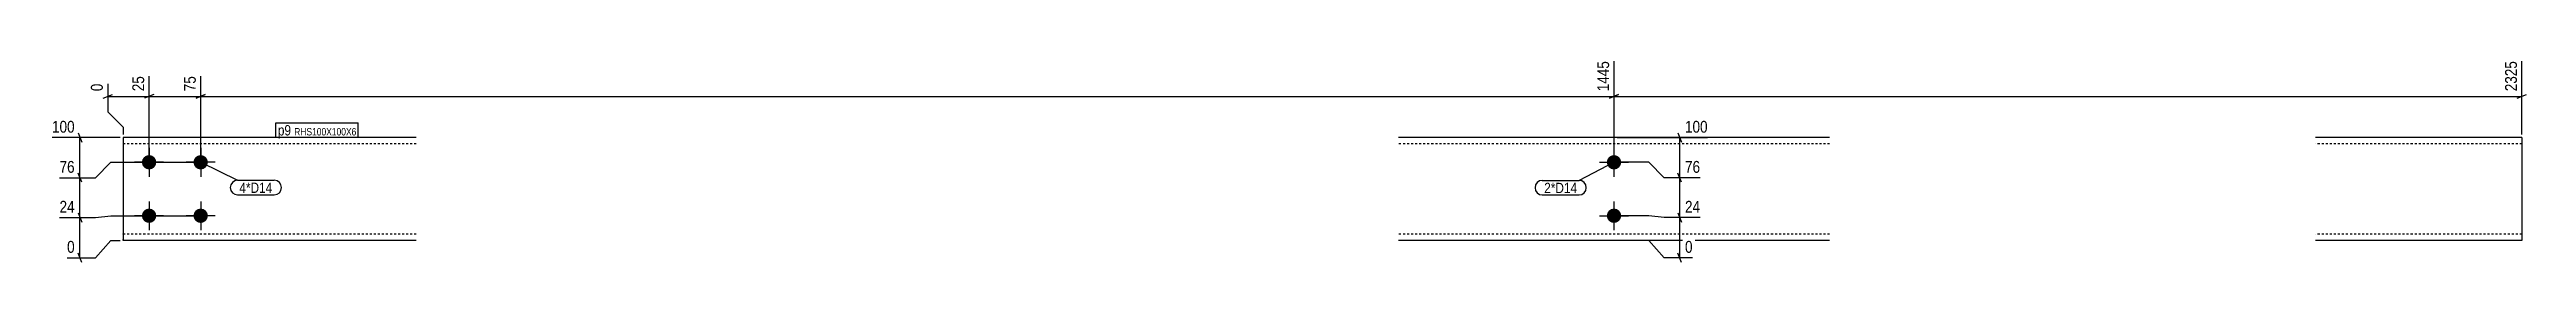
# Model space of a CAD drawing. Header units: millimetres. Extents: x 7 to 10683, y 9 to 207.
# Drawn here: x 7 to 2408, y 9 to 207 of the extents above.
import ezdxf

# ---------------------------------------------------------------- set-up
doc = ezdxf.new("R2010")
doc.units = ezdxf.units.MM
doc.linetypes.add('DXK_LINE_DOT2', pattern=[3.9198, 1.9599, -1.9599])
for name, color, linetype in [('MÅLSÆTNING', 7, 'Continuous'), ('STÅL', 7, 'Continuous'), ('TEKST', 7, 'Continuous')]:
    doc.layers.add(name, color=color, linetype=linetype)
doc.styles.add('Arial Narrow', font='ARIALN.TTF', dxfattribs={"height": 0.2})

msp = doc.modelspace()

# ---------------------------------------------------------------- hatches: boundary and pattern name
at = {"layer": 'STÅL', "linetype": 'Continuous'}
for points in [[(103.1, 99.3, -1), (103.1, 113.3, -1)], [(153.1, 99.3, -1), (153.1, 113.3, -1)], [(1523.1, 113.3, -1), (1523.1, 99.3, -1)], [(103.1, 47.3, -1), (103.1, 61.3, -1)], [(153.1, 47.3, -1), (153.1, 61.3, -1)], [(1523.1, 61.3, -1), (1523.1, 47.3, -1)]]:
    msp.add_hatch(color=3, dxfattribs=at).paths.add_polyline_path(points)

# ---------------------------------------------------------------- linework, layer by layer
at = {"layer": 'MÅLSÆTNING', "color": 7, "linetype": 'Continuous'}
for p, q in [((1523.1, 109.3), (1523.1, 204.7)), ((1523.1, 109.3), (1523.1, 204.7)), ((2403.1, 133.3), (2403.1, 204.7)), ((58.5, 168.5), (67.5, 172.1)), ((63, 182.7), (63, 155.3)), ((63, 170.3), (103.1, 170.3)), ((107.6, 172.1), (98.6, 168.5)), ((107.6, 172.1), (98.6, 168.5)), ((103.1, 109.3), (103.1, 190)), ((103.1, 109.3), (103.1, 190)), ((103.1, 170.3), (153.1, 170.3)), ((157.6, 172.1), (148.6, 168.5)), ((148.6, 168.5), (157.6, 172.1)), ((153.1, 109.3), (153.1, 190)), ((153.1, 109.3), (153.1, 190)), ((153.1, 170.3), (1523.1, 170.3)), ((1527.6, 172.1), (1518.6, 168.5)), ((1518.6, 168.5), (1527.6, 172.1)), ((1523.1, 170.3), (2403.1, 170.3)), ((2398.6, 168.5), (2407.6, 172.1)), ((63, 155.3), (78, 140.3)), ((75, 130.3), (9, 130.3)), ((34.2, 134.8), (37.8, 125.8)), ((36, 91.3), (36, 130.3)), ((78, 140.3), (78, 133.3)), ((1526.1, 130.3), (1613.8, 130.3)), ((1585, 134.8), (1588.6, 125.8)), ((1586.8, 91.3), (1586.8, 130.3)), ((51, 91.3), (66, 106.3)), ((51, 91.3), (66, 106.3)), ((66, 106.3), (150.1, 106.3)), ((66, 106.3), (150.1, 106.3)), ((1556.8, 106.3), (1526.1, 106.3)), ((1556.8, 106.3), (1526.1, 106.3)), ((1571.8, 91.3), (1556.8, 106.3)), ((1571.8, 91.3), (1556.8, 106.3)), ((16.3, 91.3), (51, 91.3)), ((16.3, 91.3), (51, 91.3)), ((37.8, 86.8), (34.2, 95.8)), ((37.8, 86.8), (34.2, 95.8)), ((36, 52.5), (36, 91.3)), ((1606.5, 91.3), (1571.8, 91.3)), ((1606.5, 91.3), (1571.8, 91.3)), ((1588.6, 86.8), (1585, 95.8)), ((1588.6, 86.8), (1585, 95.8)), ((1586.8, 52.5), (1586.8, 91.3)), ((16.3, 52.5), (51, 52.5)), ((16.3, 52.5), (51, 52.5)), ((34.2, 57), (37.8, 48)), ((34.2, 57), (37.8, 48)), ((36, 13.5), (36, 52.5)), ((51, 52.5), (66, 54.3)), ((51, 52.5), (66, 54.3)), ((66, 54.3), (150.1, 54.3)), ((66, 54.3), (150.1, 54.3)), ((1556.8, 54.3), (1526.1, 54.3)), ((1556.8, 54.3), (1526.1, 54.3)), ((1571.8, 52.5), (1556.8, 54.3)), ((1571.8, 52.5), (1556.8, 54.3)), ((1606.5, 52.5), (1571.8, 52.5)), ((1606.5, 52.5), (1571.8, 52.5)), ((1585, 57), (1588.6, 48)), ((1585, 57), (1588.6, 48)), ((1586.8, 13.5), (1586.8, 52.5)), ((51, 13.5), (66, 30.3)), ((66, 30.3), (75.1, 30.3)), ((1556.8, 30.3), (1526.1, 30.3)), ((1571.8, 13.5), (1556.8, 30.3)), ((23.6, 13.5), (51, 13.5)), ((37.8, 9), (34.2, 18)), ((1599.2, 13.5), (1571.8, 13.5)), ((1588.6, 9), (1585, 18))]:
    msp.add_line(p, q, dxfattribs=at)
at = {"layer": 'STÅL', "color": 2, "linetype": 'Continuous'}
for p, q in [((362.1, 130.3), (78, 130.3)), ((78, 130.3), (78.1, 31.2)), ((1732.1, 130.3), (1314.1, 130.3)), ((2403.1, 130.3), (2203.1, 130.3)), ((2403.1, 130.3), (2403.1, 30.3)), ((78.1, 30.3), (78.1, 31.2)), ((362.1, 30.3), (78.1, 30.3)), ((1732.1, 30.3), (1314.1, 30.3)), ((2403.1, 30.3), (2203.1, 30.3))]:
    msp.add_line(p, q, dxfattribs=at)
at = {"layer": 'STÅL', "color": 7, "linetype": 'DXK_LINE_DOT2'}
for p, q in [((362.1, 124.3), (78, 124.3)), ((1732.1, 124.3), (1314.1, 124.3)), ((2403.1, 124.3), (2203.1, 124.3)), ((78.1, 36.3), (78.1, 36.8)), ((362.1, 36.3), (78.1, 36.3)), ((1732.1, 36.3), (1314.1, 36.3)), ((2403.1, 36.3), (2203.1, 36.3)), ((2403.1, 36.3), (2403.1, 36.8))]:
    msp.add_line(p, q, dxfattribs=at)
at = {"layer": 'STÅL', "color": 3, "linetype": 'Continuous'}
for p, q in [((103.1, 120.3), (103.1, 92.3)), ((153.1, 120.3), (153.1, 92.3)), ((1523.1, 92.3), (1523.1, 120.3)), ((117.1, 106.3), (89.1, 106.3)), ((167.1, 106.3), (139.1, 106.3)), ((1509.1, 106.3), (1537.1, 106.3)), ((117.1, 54.3), (89.1, 54.3)), ((103.1, 68.3), (103.1, 40.3)), ((167.1, 54.3), (139.1, 54.3)), ((153.1, 68.3), (153.1, 40.3)), ((1509.1, 54.3), (1537.1, 54.3)), ((1523.1, 40.3), (1523.1, 68.3))]:
    msp.add_line(p, q, dxfattribs=at)

# ---------------------------------------------------------------- wipeouts: each hides what was drawn before it
at = {"color": 0}
for points in [[(222.6, 76.5), (222.6, 87), (190.6, 87), (190.6, 76.5)], [(1487.4, 76.3), (1487.4, 86.8), (1455.4, 86.8), (1455.4, 76.3)]]:
    msp.add_wipeout(points, dxfattribs=at).dxf.layer = 'TEKST'

# ---------------------------------------------------------------- next in the draw order: wipeouts: each hides what was drawn before it
at = {"color": 0, "linetype": 'Continuous'}
for points in [[(100.7, 192.4), (83.9, 192.4), (83.9, 173), (100.7, 173)], [(150.7, 192.4), (133.9, 192.4), (133.9, 173), (150.7, 173)], [(1520.7, 207), (1503.9, 207), (1503.9, 173), (1520.7, 173)], [(2400.7, 207), (2383.9, 207), (2383.9, 173), (2400.7, 173)], [(60.6, 185.1), (43.8, 185.1), (43.8, 173), (60.6, 173)], [(33.3, 132.7), (33.3, 149.5), (6.6, 149.5), (6.6, 132.7)], [(1616.2, 132.7), (1616.2, 149.5), (1589.5, 149.5), (1589.5, 132.7)], [(33.3, 93.7), (33.3, 110.5), (13.9, 110.5), (13.9, 93.7)], [(1608.9, 93.7), (1608.9, 110.5), (1589.5, 110.5), (1589.5, 93.7)], [(33.3, 54.9), (33.3, 71.7), (13.9, 71.7), (13.9, 54.9)], [(1608.9, 54.9), (1608.9, 71.7), (1589.5, 71.7), (1589.5, 54.9)], [(33.3, 15.9), (33.3, 32.7), (21.2, 32.7), (21.2, 15.9)], [(1601.6, 15.9), (1601.6, 32.7), (1589.5, 32.7), (1589.5, 15.9)]]:
    msp.add_wipeout(points, dxfattribs=at).dxf.layer = 'MÅLSÆTNING'
at = {"color": 0}
for points in [[(240.7, 132.4), (240.7, 142.9), (227.9, 142.9), (227.9, 132.4)], [(222.6, 76.5), (222.6, 87), (190.6, 87), (190.6, 76.5)], [(1487.4, 76.3), (1487.4, 86.8), (1455.4, 86.8), (1455.4, 76.3)]]:
    msp.add_wipeout(points, dxfattribs=at).dxf.layer = 'TEKST'

# ---------------------------------------------------------------- next in the draw order: linework, layer by layer
at = {"layer": 'TEKST', "color": 7, "linetype": 'Continuous'}
for p, q in [((153.1, 106.3), (188.8, 88.8)), ((1523.1, 106.3), (1489.2, 88.6)), ((188.8, 88.8), (224.4, 88.8)), ((188.8, 74.7), (224.4, 74.7)), ((1453.6, 88.6), (1489.2, 88.6)), ((1453.6, 74.5), (1489.2, 74.5))]:
    msp.add_line(p, q, dxfattribs=at)
for centre, start, end in [((188.8, 81.7), 90, 270), ((224.4, 81.7), 270, 90), ((1453.6, 81.6), 90, 270), ((1489.2, 81.6), 270, 90)]:
    msp.add_arc(centre, 7.05, start, end, dxfattribs=at)

# ---------------------------------------------------------------- next in the draw order: texts
at = {"layer": 'MÅLSÆTNING', "color": 3, "linetype": 'Continuous', "style": 'Arial Narrow'}
for s, height, p in [('1445', 11.45, (1518.3, 175.4)), ('2325', 11.45, (2398.3, 175.4)), ('0', 11.5, (58.2, 175.4)), ('25', 11.45, (98.3, 175.4)), ('75', 11.45, (148.3, 175.4))]:
    msp.add_text(s, height=height, rotation=90.0002, dxfattribs=at).set_placement(p)
for s, height, p in [('100', 11.45, (9, 135.1)), ('100', 11.45, (1591.9, 135.1)), ('76', 11.45, (16.3, 96.1)), ('76', 11.45, (1591.9, 96.1)), ('24', 11.45, (16.3, 57.3)), ('24', 11.45, (1591.9, 57.3)), ('0', 11.5, (23.6, 18.3)), ('0', 11.5, (1591.9, 18.3))]:
    msp.add_text(s, height=height, dxfattribs=at).set_placement(p)
at = {"layer": 'TEKST', "color": 3, "style": 'Arial Narrow'}
for s, p in [('4*D14', (190.6, 76.5)), ('2*D14', (1455.4, 76.3))]:
    msp.add_text(s, height=10.02, dxfattribs=at).set_placement(p)

# ---------------------------------------------------------------- next in the draw order: wipeouts: each hides what was drawn before it
at = {"color": 0}
msp.add_wipeout([(240.7, 132.4), (240.7, 142.9), (227.9, 142.9), (227.9, 132.4)], dxfattribs=at).dxf.layer = 'TEKST'

# ---------------------------------------------------------------- next in the draw order: linework, layer by layer
at = {"layer": 'TEKST', "color": 7, "linetype": 'Continuous'}
msp.add_line((226.1, 130.6), (226.1, 144.7), dxfattribs=at)

# ---------------------------------------------------------------- next in the draw order: wipeouts: each hides what was drawn before it
at = {"color": 0}
msp.add_wipeout([(304.1, 132.4), (304.1, 139.9), (243.8, 139.9), (243.8, 132.4)], dxfattribs=at).dxf.layer = 'TEKST'

# ---------------------------------------------------------------- next in the draw order: wipeouts: each hides what was drawn before it
msp.add_wipeout([(304.1, 132.4), (304.1, 139.9), (243.8, 139.9), (243.8, 132.4)], dxfattribs=at).dxf.layer = 'TEKST'

# ---------------------------------------------------------------- next in the draw order: linework, layer by layer
at = {"layer": 'TEKST', "color": 7, "linetype": 'Continuous'}
for p, q in [((226.1, 144.7), (305.9, 144.7)), ((305.9, 130.6), (305.9, 144.7)), ((226.1, 130.6), (305.9, 130.6))]:
    msp.add_line(p, q, dxfattribs=at)

# ---------------------------------------------------------------- next in the draw order: texts
at = {"layer": 'TEKST', "color": 3, "style": 'Arial Narrow'}
for s, height, p in [('p9', 10.02, (227.9, 132.4)), ('RHS100X100X6', 7.158, (243.8, 132.4))]:
    msp.add_text(s, height=height, dxfattribs=at).set_placement(p)

doc.saveas('drawing.dxf')
